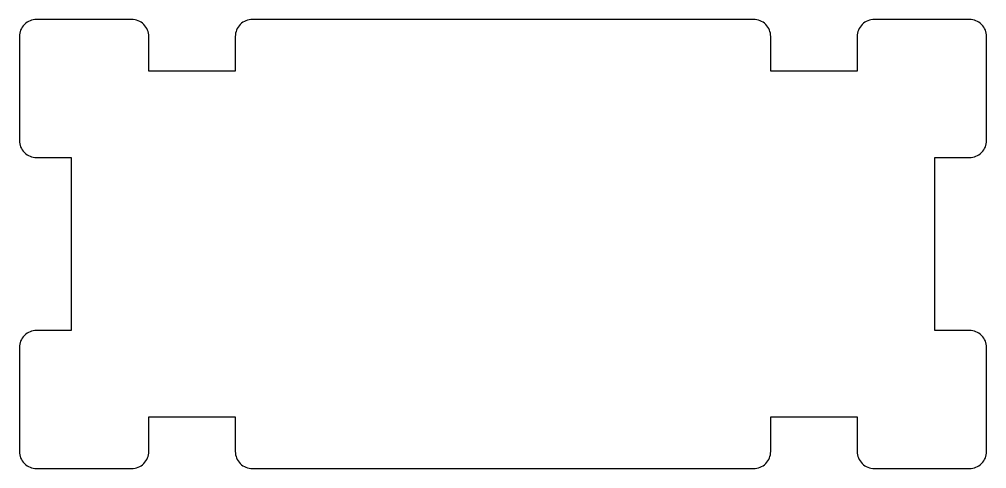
# Model space of a CAD drawing. Header units: millimetres. Extents: x -28 to 28, y -13 to 13.
import ezdxf

# ---------------------------------------------------------------- set-up
doc = ezdxf.new("R2010")
doc.units = ezdxf.units.MM

msp = doc.modelspace()

# ---------------------------------------------------------------- linework, layer by layer
msp.add_lwpolyline([(-28, 6, 0.414214), (-27, 5), (-25, 5), (-25, -5), (-27, -5, 0.414214), (-28, -6), (-28, -12, 0.414214), (-27, -13), (-21.5, -13, 0.414214), (-20.5, -12), (-20.5, -10), (-15.5, -10), (-15.5, -12, 0.414214), (-14.5, -13), (14.5, -13, 0.414214), (15.5, -12), (15.5, -10), (20.5, -10), (20.5, -12, 0.414214), (21.5, -13), (27, -13, 0.414214), (28, -12), (28, -6, 0.414214), (27, -5), (25, -5), (25, 5), (27, 5, 0.414214), (28, 6), (28, 12, 0.414214), (27, 13), (21.5, 13, 0.414214), (20.5, 12), (20.5, 10), (15.5, 10), (15.5, 12, 0.414214), (14.5, 13), (-14.5, 13, 0.414214), (-15.5, 12), (-15.5, 10), (-20.5, 10), (-20.5, 12, 0.414214), (-21.5, 13), (-27, 13, 0.414214), (-28, 12)], format="xyb", close=True)

doc.saveas('drawing.dxf')
